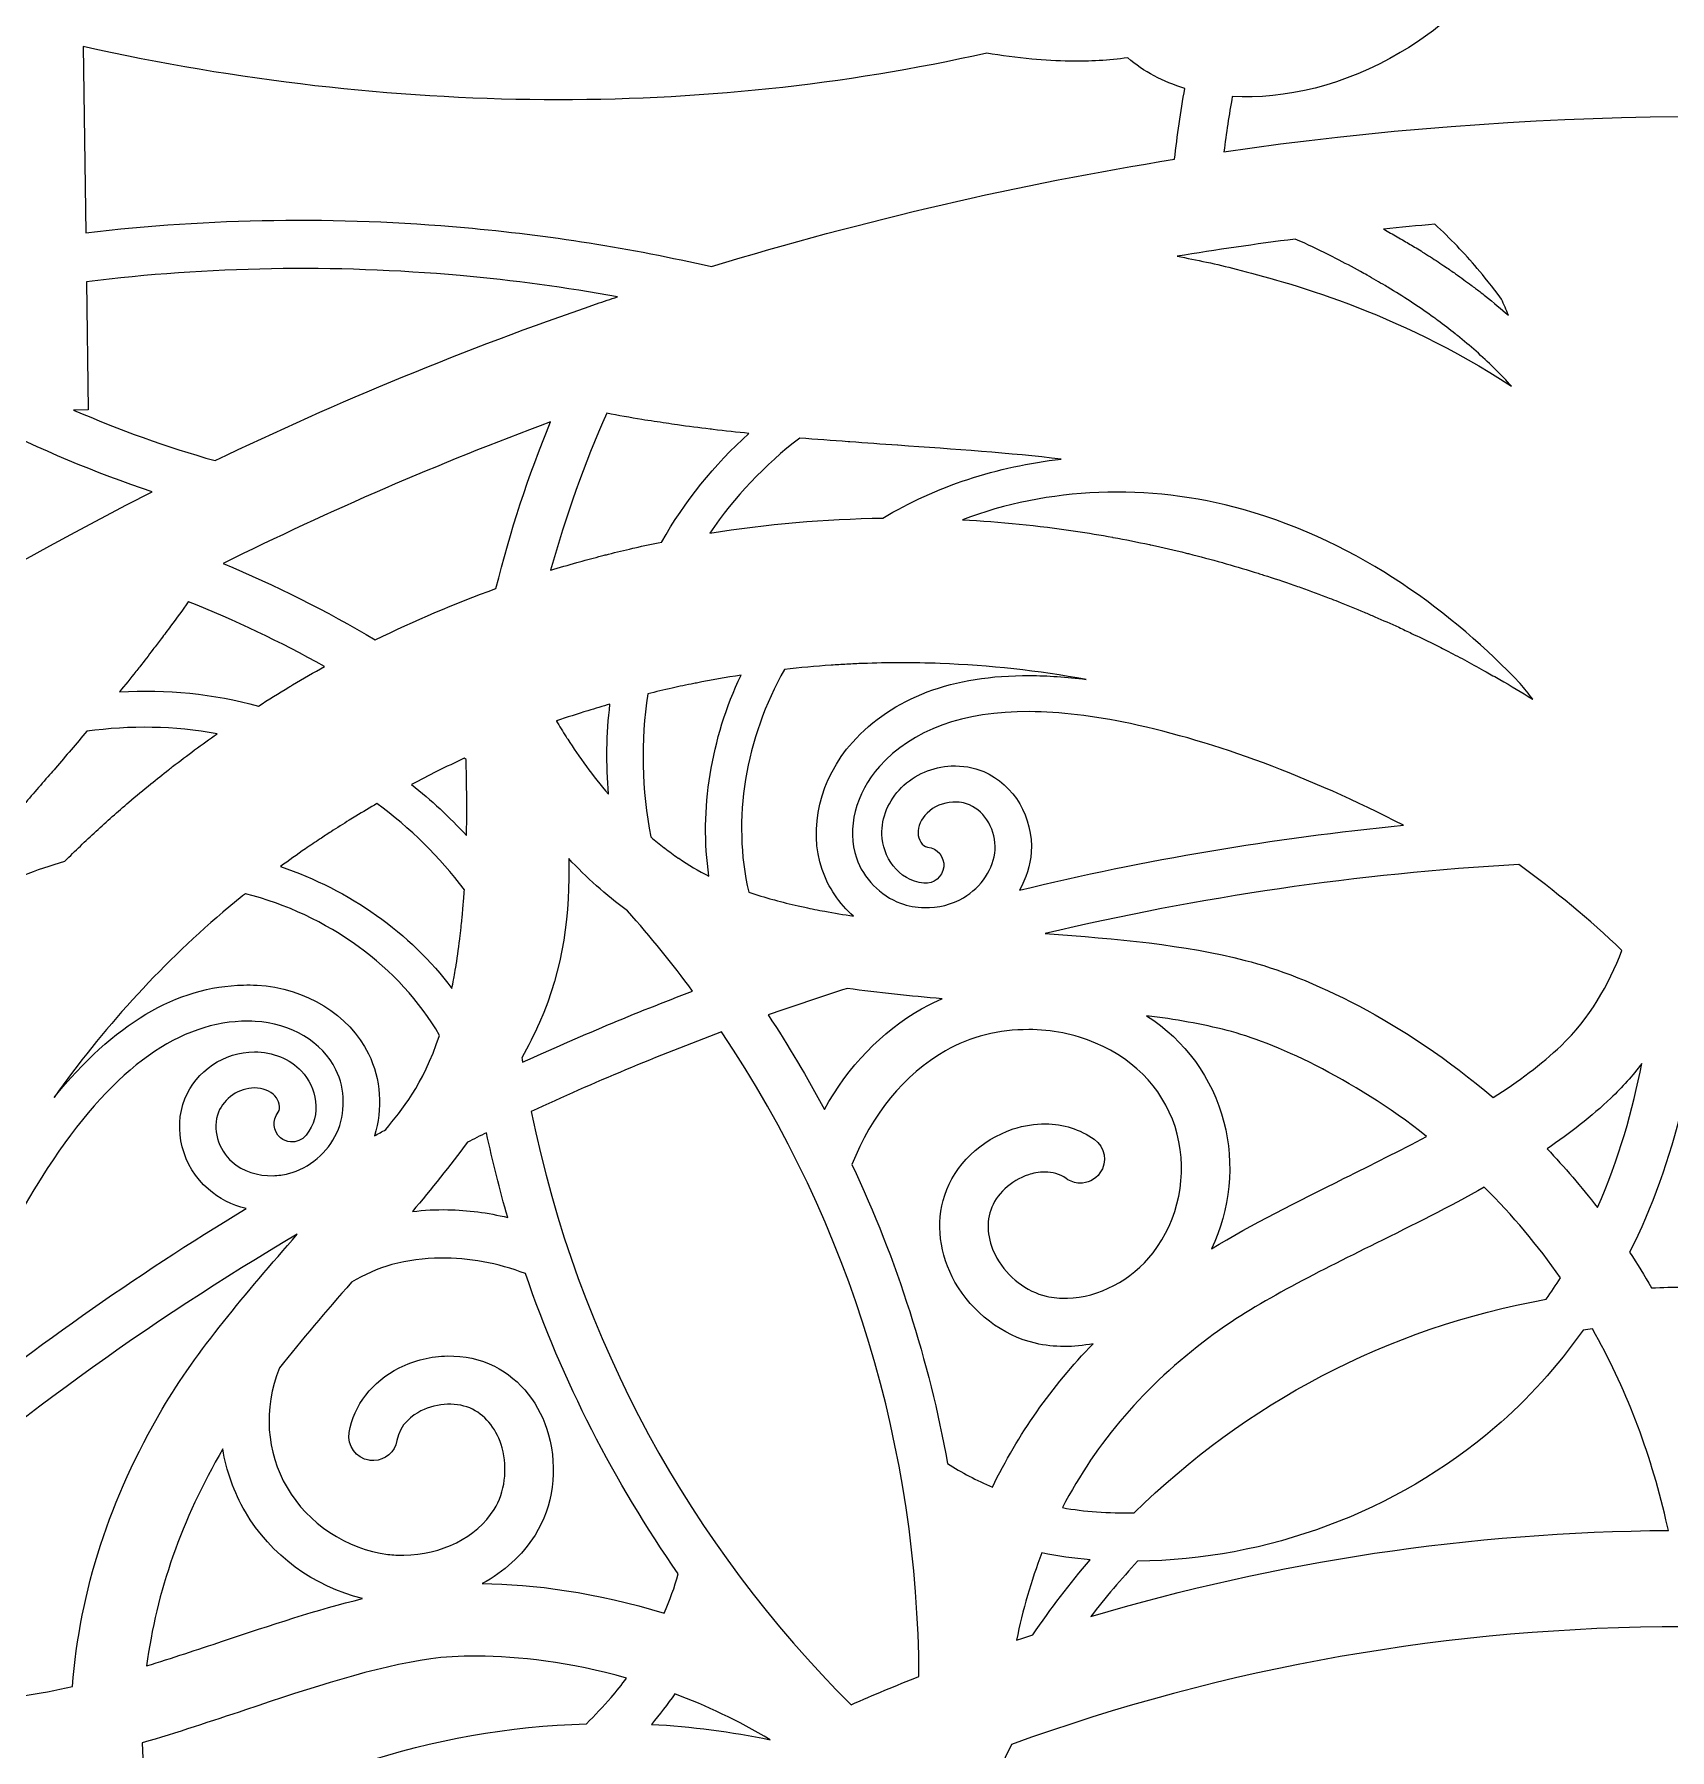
# Model space of a CAD drawing. Header units: millimetres. Extents: x -131 to 670, y -112 to 1620.
# Drawn here: x 387.1 to 476.7, y 1403.3 to 1497.3 of the extents above; entities that cross this region are included whole.
import ezdxf

# ---------------------------------------------------------------- set-up
doc = ezdxf.new("R2010")
doc.units = ezdxf.units.MM
doc.header["$MEASUREMENT"] = 0
doc.layers.add('Layer 3', color=7, linetype='Continuous')

msp = doc.modelspace()

# ---------------------------------------------------------------- linework, layer by layer
at = {"layer": 'Layer 3', "lineweight": 0}
for points, knots in [([(528.696, 1505.083), (528.696, 1505.083), (527.348, 1513.67), (527.348, 1513.67), (527.348, 1513.67), (527.357, 1513.672), (527.357, 1513.672), (527.357, 1513.672), (525.552, 1525.189), (525.552, 1525.189), (541.743, 1526.383), (557.71, 1524.739), (572.734, 1520.397), (572.734, 1520.397), (561.509, 1498.529), (561.509, 1498.529), (561.509, 1498.529), (560.932, 1498.811), (560.932, 1498.811), (560.932, 1498.811), (559.014, 1495.077), (559.014, 1495.077), (559.014, 1495.077), (559.592, 1494.794), (559.592, 1494.794), (559.592, 1494.794), (551.645, 1479.311), (551.645, 1479.311), (551.645, 1479.311), (551.068, 1479.594), (551.068, 1479.594), (551.068, 1479.594), (550.541, 1478.568), (550.541, 1478.568), (519.184, 1491.52), (485.445, 1495.677), (452.296, 1490.859), (452.424, 1491.871), (452.578, 1492.879), (452.754, 1493.884), (455.635, 1493.714), (458.911, 1494.496), (461.961, 1496.29), (467.12, 1499.325), (470.153, 1504.284), (469.586, 1508.594), (477.698, 1513.166), (486.498, 1516.894), (495.77, 1519.687), (495.77, 1519.687), (498.788, 1500.421), (498.788, 1500.421), (498.788, 1500.421), (528.696, 1505.083), (528.696, 1505.083)], [0, 0, 0, 0, 1, 1, 1, 2, 2, 2, 3, 3, 3, 4, 4, 4, 5, 5, 5, 6, 6, 6, 7, 7, 7, 8, 8, 8, 9, 9, 9, 10, 10, 10, 11, 11, 11, 12, 12, 12, 13, 13, 13, 14, 14, 14, 15, 15, 15, 16, 16, 16, 17, 17, 17, 18, 18, 18, 18]), ([(449.588, 1490.446), (441.064, 1489.08), (432.584, 1487.12), (424.199, 1484.56), (419.774, 1485.571), (415.253, 1486.292), (410.655, 1486.703), (403.655, 1487.327), (396.702, 1487.22), (389.881, 1486.417), (389.881, 1486.417), (389.747, 1496.62), (389.747, 1496.62), (406.711, 1492.851), (423.666, 1492.744), (439.287, 1496.263), (440.105, 1496.122), (440.928, 1496.009), (441.756, 1495.935), (442.455, 1495.873), (443.158, 1495.835), (443.862, 1495.822), (444.935, 1495.802), (445.989, 1495.868), (447.02, 1496.007), (447.893, 1495.25), (448.956, 1494.69), (450.149, 1494.332), (449.923, 1493.042), (449.737, 1491.746), (449.588, 1490.446)], [0, 0, 0, 0, 1, 1, 1, 2, 2, 2, 3, 3, 3, 4, 4, 4, 5, 5, 5, 6, 6, 6, 7, 7, 7, 8, 8, 8, 9, 9, 9, 10, 10, 10, 10]), ([(461.039, 1486.619), (461.978, 1486.713), (462.917, 1486.802), (463.858, 1486.882), (464.707, 1486.106), (465.486, 1485.299), (466.185, 1484.461), (466.531, 1484.048), (467.017, 1483.463), (467.52, 1482.783), (467.646, 1482.486), (467.775, 1482.191), (467.896, 1481.891), (467.498, 1482.245), (467.077, 1482.591), (466.647, 1482.933), (466.54, 1483.019), (466.434, 1483.104), (466.324, 1483.189), (466.17, 1483.308), (466.013, 1483.428), (465.854, 1483.546), (465.721, 1483.646), (465.586, 1483.745), (465.449, 1483.844), (465.301, 1483.952), (465.152, 1484.06), (465, 1484.166), (464.821, 1484.293), (464.638, 1484.417), (464.453, 1484.542), (464.316, 1484.635), (464.18, 1484.729), (464.04, 1484.82), (463.763, 1485.002), (463.481, 1485.183), (463.194, 1485.361), (463.075, 1485.436), (462.953, 1485.509), (462.831, 1485.583), (462.615, 1485.715), (462.397, 1485.846), (462.176, 1485.976), (462.048, 1486.05), (461.92, 1486.124), (461.79, 1486.198), (461.555, 1486.333), (461.316, 1486.467), (461.075, 1486.6), (461.063, 1486.606), (461.051, 1486.612), (461.039, 1486.619)], [0, 0, 0, 0, 1, 1, 1, 2, 2, 2, 3, 3, 3, 4, 4, 4, 5, 5, 5, 6, 6, 6, 7, 7, 7, 8, 8, 8, 9, 9, 9, 10, 10, 10, 11, 11, 11, 12, 12, 12, 13, 13, 13, 14, 14, 14, 15, 15, 15, 16, 16, 16, 17, 17, 17, 17]), ([(461.133, 1483.517), (461.235, 1483.456), (461.339, 1483.395), (461.44, 1483.333), (461.858, 1483.079), (462.266, 1482.823), (462.66, 1482.562), (462.668, 1482.557), (462.676, 1482.552), (462.684, 1482.546), (463.069, 1482.291), (463.44, 1482.032), (463.803, 1481.771), (463.879, 1481.716), (463.953, 1481.661), (464.028, 1481.606), (464.355, 1481.366), (464.672, 1481.124), (464.98, 1480.879), (465.02, 1480.848), (465.061, 1480.817), (465.1, 1480.785), (465.811, 1480.214), (466.471, 1479.627), (467.084, 1479.025), (467.123, 1478.986), (467.162, 1478.948), (467.201, 1478.909), (467.499, 1478.613), (467.787, 1478.314), (468.061, 1478.01), (468.062, 1478.01), (468.062, 1478.01), (468.062, 1478.01), (461.679, 1482.175), (455.656, 1483.729), (452.971, 1484.42), (451.894, 1484.697), (450.803, 1484.93), (449.729, 1485.13), (451.882, 1485.482), (454.042, 1485.795), (456.209, 1486.07), (456.381, 1485.994), (456.554, 1485.918), (456.724, 1485.839), (457.301, 1485.57), (457.872, 1485.294), (458.437, 1485.006), (458.438, 1485.005), (458.439, 1485.005), (458.44, 1485.004), (458.9, 1484.77), (459.344, 1484.532), (459.781, 1484.292), (459.904, 1484.224), (460.025, 1484.156), (460.146, 1484.088), (460.482, 1483.899), (460.811, 1483.709), (461.133, 1483.517)], [0, 0, 0, 0, 1, 1, 1, 2, 2, 2, 3, 3, 3, 4, 4, 4, 5, 5, 5, 6, 6, 6, 7, 7, 7, 8, 8, 8, 9, 9, 9, 10, 10, 10, 11, 11, 11, 12, 12, 12, 13, 13, 13, 14, 14, 14, 15, 15, 15, 16, 16, 16, 17, 17, 17, 18, 18, 18, 19, 19, 19, 20, 20, 20, 20]), ([(390.009, 1476.708), (390.009, 1476.708), (389.917, 1483.732), (389.917, 1483.732), (396.594, 1484.551), (403.454, 1484.689), (410.42, 1484.067), (413.338, 1483.807), (416.213, 1483.415), (419.042, 1482.904), (418.66, 1482.776), (418.278, 1482.649), (417.896, 1482.518), (410.701, 1480.048), (403.719, 1477.174), (396.97, 1473.922), (394.302, 1474.684), (391.711, 1475.613), (389.207, 1476.698), (389.207, 1476.698), (390.009, 1476.708), (390.009, 1476.708)], [0, 0, 0, 0, 1, 1, 1, 2, 2, 2, 3, 3, 3, 4, 4, 4, 5, 5, 5, 6, 6, 6, 7, 7, 7, 7]), ([(393.524, 1472.218), (363.271, 1456.876), (337.949, 1433.783), (319.846, 1404.96), (319.21, 1413.242), (317.032, 1421.158), (313.575, 1428.386), (314.704, 1430.789), (315.931, 1433.133), (317.243, 1435.42), (328.445, 1437.32), (339.302, 1442.105), (348.629, 1449.903), (358.069, 1457.796), (364.751, 1467.777), (368.584, 1478.614), (371.067, 1479.518), (373.594, 1480.326), (376.161, 1481.029), (381.414, 1477.298), (387.25, 1474.309), (393.524, 1472.218)], [0, 0, 0, 0, 1, 1, 1, 2, 2, 2, 3, 3, 3, 4, 4, 4, 5, 5, 5, 6, 6, 6, 7, 7, 7, 7]), ([(421.708, 1475.976), (421.914, 1475.946), (422.12, 1475.911), (422.327, 1475.882), (422.92, 1475.799), (423.517, 1475.724), (424.115, 1475.652), (424.171, 1475.646), (424.227, 1475.638), (424.283, 1475.631), (424.938, 1475.554), (425.594, 1475.483), (426.251, 1475.416), (424.346, 1473.694), (422.71, 1471.686), (421.465, 1469.464), (421.465, 1469.463), (421.465, 1469.463), (421.464, 1469.463), (420.97, 1469.363), (420.477, 1469.256), (419.985, 1469.143), (419.985, 1469.143), (419.872, 1469.117), (419.872, 1469.117), (419.428, 1469.015), (418.987, 1468.909), (418.546, 1468.798), (418.469, 1468.778), (418.391, 1468.759), (418.314, 1468.739), (417.912, 1468.636), (417.511, 1468.529), (417.111, 1468.418), (417.011, 1468.39), (416.912, 1468.364), (416.813, 1468.336), (416.332, 1468.201), (415.854, 1468.061), (415.377, 1467.915), (415.376, 1467.914), (415.374, 1467.914), (415.373, 1467.914), (416.195, 1470.876), (417.224, 1473.752), (418.447, 1476.525), (419.087, 1476.4), (419.733, 1476.284), (420.381, 1476.177), (420.821, 1476.105), (421.265, 1476.041), (421.708, 1475.976)], [0, 0, 0, 0, 1, 1, 1, 2, 2, 2, 3, 3, 3, 4, 4, 4, 5, 5, 5, 6, 6, 6, 7, 7, 7, 8, 8, 8, 9, 9, 9, 10, 10, 10, 11, 11, 11, 12, 12, 12, 13, 13, 13, 14, 14, 14, 15, 15, 15, 16, 16, 16, 17, 17, 17, 17]), ([(412.375, 1466.912), (410.121, 1466.097), (407.912, 1465.158), (405.758, 1464.096), (403.059, 1465.7), (400.27, 1467.095), (397.414, 1468.283), (403.26, 1471.187), (409.253, 1473.776), (415.365, 1476.042), (414.157, 1473.098), (413.155, 1470.048), (412.375, 1466.912)], [0, 0, 0, 0, 1, 1, 1, 2, 2, 2, 3, 3, 3, 4, 4, 4, 4]), ([(424.1, 1469.945), (424.1, 1469.945), (424.099, 1469.945), (424.099, 1469.945), (425.439, 1471.931), (427.121, 1473.697), (429.039, 1475.163), (429.922, 1475.09), (430.806, 1475.022), (431.688, 1474.958), (431.717, 1474.955), (431.747, 1474.953), (431.776, 1474.951), (432.654, 1474.888), (433.53, 1474.826), (434.403, 1474.765), (434.403, 1474.765), (434.405, 1474.765), (434.405, 1474.765), (437.532, 1474.55), (440.556, 1474.336), (443.378, 1474.007), (439.851, 1473.608), (436.493, 1472.514), (433.598, 1470.772), (430.397, 1470.728), (427.224, 1470.45), (424.1, 1469.945)], [0, 0, 0, 0, 1, 1, 1, 2, 2, 2, 3, 3, 3, 4, 4, 4, 5, 5, 5, 6, 6, 6, 7, 7, 7, 8, 8, 8, 9, 9, 9, 9]), ([(469.195, 1460.862), (468.614, 1461.224), (468.025, 1461.576), (467.432, 1461.92), (467.18, 1462.066), (466.923, 1462.203), (466.669, 1462.346), (466.316, 1462.544), (465.966, 1462.745), (465.608, 1462.937), (465.277, 1463.115), (464.94, 1463.284), (464.605, 1463.456), (464.323, 1463.602), (464.044, 1463.751), (463.76, 1463.892), (463.373, 1464.085), (462.981, 1464.267), (462.59, 1464.452), (462.355, 1464.563), (462.122, 1464.678), (461.886, 1464.787), (461.453, 1464.985), (461.015, 1465.174), (460.578, 1465.363), (460.382, 1465.448), (460.187, 1465.537), (459.99, 1465.62), (459.514, 1465.82), (459.034, 1466.01), (458.553, 1466.199), (458.392, 1466.263), (458.233, 1466.329), (458.073, 1466.391), (457.557, 1466.589), (457.038, 1466.777), (456.517, 1466.963), (456.389, 1467.008), (456.264, 1467.056), (456.136, 1467.101), (455.586, 1467.293), (455.03, 1467.475), (454.474, 1467.653), (454.376, 1467.685), (454.279, 1467.718), (454.181, 1467.748), (453.597, 1467.933), (453.008, 1468.106), (452.419, 1468.274), (452.349, 1468.293), (452.28, 1468.315), (452.209, 1468.335), (451.595, 1468.507), (450.979, 1468.669), (450.36, 1468.824), (450.313, 1468.835), (450.266, 1468.848), (450.219, 1468.859), (449.58, 1469.017), (448.938, 1469.165), (448.294, 1469.304), (448.268, 1469.309), (448.241, 1469.316), (448.215, 1469.322), (447.555, 1469.463), (446.892, 1469.594), (446.227, 1469.715), (446.216, 1469.717), (446.205, 1469.719), (446.194, 1469.721), (445.518, 1469.844), (444.84, 1469.956), (444.16, 1470.058), (444.16, 1470.058), (444.156, 1470.059), (444.156, 1470.059), (442.104, 1470.365), (440.034, 1470.574), (437.954, 1470.683), (437.954, 1470.683), (437.953, 1470.683), (437.953, 1470.683), (442.626, 1472.459), (448.11, 1472.711), (453.344, 1471.24), (459.851, 1469.409), (464.927, 1465.477), (468.546, 1461.709), (468.776, 1461.424), (469.005, 1461.137), (469.228, 1460.842), (469.217, 1460.849), (469.206, 1460.854), (469.195, 1460.862)], [0, 0, 0, 0, 1, 1, 1, 2, 2, 2, 3, 3, 3, 4, 4, 4, 5, 5, 5, 6, 6, 6, 7, 7, 7, 8, 8, 8, 9, 9, 9, 10, 10, 10, 11, 11, 11, 12, 12, 12, 13, 13, 13, 14, 14, 14, 15, 15, 15, 16, 16, 16, 17, 17, 17, 18, 18, 18, 19, 19, 19, 20, 20, 20, 21, 21, 21, 22, 22, 22, 23, 23, 23, 24, 24, 24, 25, 25, 25, 26, 26, 26, 27, 27, 27, 28, 28, 28, 29, 29, 29, 30, 30, 30, 31, 31, 31, 31]), ([(402.97, 1462.637), (402.97, 1462.637), (402.968, 1462.635), (402.968, 1462.635), (402.381, 1462.31), (401.8, 1461.972), (401.222, 1461.628), (401.154, 1461.587), (401.085, 1461.545), (401.017, 1461.503), (400.456, 1461.166), (399.9, 1460.821), (399.348, 1460.467), (399.348, 1460.467), (399.347, 1460.466), (399.347, 1460.466), (396.885, 1461.143), (394.303, 1461.396), (391.735, 1461.251), (392.034, 1461.62), (392.331, 1461.989), (392.625, 1462.36), (392.696, 1462.449), (392.766, 1462.539), (392.837, 1462.628), (393.082, 1462.939), (393.325, 1463.25), (393.565, 1463.563), (393.718, 1463.76), (393.867, 1463.96), (394.018, 1464.159), (394.19, 1464.387), (394.364, 1464.615), (394.534, 1464.845), (394.861, 1465.287), (395.184, 1465.732), (395.5, 1466.179), (395.502, 1466.183), (395.506, 1466.187), (395.509, 1466.192), (398.055, 1465.178), (400.547, 1463.992), (402.97, 1462.637)], [0, 0, 0, 0, 1, 1, 1, 2, 2, 2, 3, 3, 3, 4, 4, 4, 5, 5, 5, 6, 6, 6, 7, 7, 7, 8, 8, 8, 9, 9, 9, 10, 10, 10, 11, 11, 11, 12, 12, 12, 13, 13, 13, 14, 14, 14, 14]), ([(428.198, 1462.482), (429.047, 1462.576), (429.9, 1462.649), (430.755, 1462.708), (431.039, 1462.727), (431.323, 1462.748), (431.608, 1462.762), (431.907, 1462.778), (432.207, 1462.791), (432.506, 1462.802), (433.174, 1462.826), (433.843, 1462.845), (434.513, 1462.845), (435.25, 1462.845), (435.996, 1462.83), (436.731, 1462.802), (439.438, 1462.699), (442.115, 1462.4), (444.747, 1461.928), (443.663, 1462.066), (442.63, 1462.138), (441.65, 1462.143), (437.405, 1462.167), (434.146, 1460.944), (431.928, 1458.479), (430.145, 1456.497), (429.491, 1453.758), (430.264, 1451.501), (430.6, 1450.515), (431.203, 1449.641), (431.974, 1448.954), (431.443, 1449.032), (430.919, 1449.122), (430.401, 1449.217), (430.035, 1449.284), (429.675, 1449.36), (429.317, 1449.438), (429.192, 1449.465), (429.066, 1449.489), (428.943, 1449.517), (428.506, 1449.617), (428.075, 1449.724), (427.652, 1449.839), (427.652, 1449.839), (427.563, 1449.863), (427.563, 1449.863), (427.112, 1449.987), (426.669, 1450.12), (426.236, 1450.264), (426.236, 1450.264), (426.236, 1450.264), (426.236, 1450.264), (425.304, 1454.247), (426.067, 1458.705), (428.198, 1462.482)], [0, 0, 0, 0, 1, 1, 1, 2, 2, 2, 3, 3, 3, 4, 4, 4, 5, 5, 5, 6, 6, 6, 7, 7, 7, 8, 8, 8, 9, 9, 9, 10, 10, 10, 11, 11, 11, 12, 12, 12, 13, 13, 13, 14, 14, 14, 15, 15, 15, 16, 16, 16, 17, 17, 17, 18, 18, 18, 18]), ([(424.055, 1451.143), (424.055, 1451.144), (424.055, 1451.144), (424.054, 1451.144), (423.477, 1451.435), (422.924, 1451.764), (422.397, 1452.122), (422.39, 1452.127), (422.383, 1452.132), (422.376, 1452.136), (422.121, 1452.309), (421.873, 1452.49), (421.63, 1452.676), (421.617, 1452.685), (421.605, 1452.694), (421.593, 1452.704), (421.345, 1452.894), (421.103, 1453.091), (420.867, 1453.293), (420.867, 1453.293), (420.866, 1453.294), (420.866, 1453.294), (420.359, 1455.866), (420.307, 1458.539), (420.704, 1461.14), (421.145, 1461.25), (421.588, 1461.353), (422.033, 1461.453), (422.429, 1461.541), (422.827, 1461.626), (423.226, 1461.706), (423.272, 1461.715), (423.32, 1461.724), (423.366, 1461.733), (424.178, 1461.894), (424.995, 1462.038), (425.814, 1462.165), (425.814, 1462.165), (425.816, 1462.165), (425.816, 1462.165), (424.168, 1458.681), (423.52, 1454.788), (424.055, 1451.143)], [0, 0, 0, 0, 1, 1, 1, 2, 2, 2, 3, 3, 3, 4, 4, 4, 5, 5, 5, 6, 6, 6, 7, 7, 7, 8, 8, 8, 9, 9, 9, 10, 10, 10, 11, 11, 11, 12, 12, 12, 13, 13, 13, 14, 14, 14, 14]), ([(418.545, 1455.632), (418.545, 1455.633), (418.544, 1455.633), (418.544, 1455.634), (417.674, 1456.651), (416.93, 1457.69), (416.309, 1458.655), (416.281, 1458.698), (416.253, 1458.742), (416.226, 1458.785), (416.037, 1459.081), (415.859, 1459.372), (415.694, 1459.65), (415.694, 1459.651), (415.693, 1459.652), (415.692, 1459.653), (416.264, 1459.852), (416.841, 1460.034), (417.418, 1460.214), (417.82, 1460.338), (418.222, 1460.461), (418.626, 1460.578), (418.626, 1460.578), (418.627, 1460.578), (418.627, 1460.578), (418.436, 1458.937), (418.411, 1457.277), (418.545, 1455.632)], [0, 0, 0, 0, 1, 1, 1, 2, 2, 2, 3, 3, 3, 4, 4, 4, 5, 5, 5, 6, 6, 6, 7, 7, 7, 8, 8, 8, 9, 9, 9, 9]), ([(439.126, 1456.873), (438.563, 1457.114), (437.949, 1457.215), (437.343, 1457.185), (436.33, 1457.136), (435.334, 1456.724), (434.612, 1456.001), (433.9, 1455.289), (433.509, 1454.351), (433.539, 1453.427), (433.579, 1452.243), (434.4, 1450.906), (435.843, 1450.763), (436.386, 1450.71), (436.875, 1451.107), (436.928, 1451.652), (436.982, 1452.197), (436.585, 1452.683), (436.039, 1452.737), (435.757, 1452.765), (435.534, 1453.16), (435.523, 1453.493), (435.511, 1453.865), (435.694, 1454.278), (436.016, 1454.599), (436.382, 1454.966), (436.902, 1455.178), (437.427, 1455.205), (437.742, 1455.221), (438.059, 1455.171), (438.345, 1455.049), (439.214, 1454.678), (439.816, 1453.621), (439.745, 1452.591), (439.676, 1451.571), (438.996, 1450.539), (438.013, 1449.963), (437.375, 1449.589), (436.619, 1449.403), (435.871, 1449.417), (435.422, 1449.425), (434.976, 1449.505), (434.56, 1449.66), (433.451, 1450.072), (432.524, 1451.023), (432.141, 1452.143), (431.598, 1453.73), (432.094, 1455.696), (433.403, 1457.152), (435.224, 1459.176), (437.981, 1460.183), (441.634, 1460.165), (443.294, 1460.156), (445.14, 1459.937), (447.166, 1459.504), (451.889, 1458.496), (456.918, 1456.62), (462.138, 1453.934), (455.002, 1453.235), (447.972, 1452.044), (441.087, 1450.376), (441.447, 1451.024), (441.677, 1451.732), (441.725, 1452.457), (441.853, 1454.348), (440.784, 1456.163), (439.126, 1456.873)], [0, 0, 0, 0, 1, 1, 1, 2, 2, 2, 3, 3, 3, 4, 4, 4, 5, 5, 5, 6, 6, 6, 7, 7, 7, 8, 8, 8, 9, 9, 9, 10, 10, 10, 11, 11, 11, 12, 12, 12, 13, 13, 13, 14, 14, 14, 15, 15, 15, 16, 16, 16, 17, 17, 17, 18, 18, 18, 19, 19, 19, 20, 20, 20, 21, 21, 21, 22, 22, 22, 22]), ([(397.084, 1458.947), (397.083, 1458.946), (397.082, 1458.945), (397.081, 1458.944), (396.256, 1458.365), (395.442, 1457.766), (394.642, 1457.147), (394.568, 1457.09), (394.496, 1457.031), (394.422, 1456.973), (394.096, 1456.718), (393.77, 1456.463), (393.448, 1456.201), (393.043, 1455.873), (392.641, 1455.539), (392.243, 1455.2), (391.633, 1454.679), (391.034, 1454.147), (390.447, 1453.604), (389.866, 1453.07), (389.299, 1452.524), (388.741, 1451.971), (388.737, 1451.966), (388.733, 1451.963), (388.729, 1451.958), (385.648, 1451.099), (382.696, 1449.558), (380.077, 1447.463), (380.078, 1447.463), (380.078, 1447.463), (380.078, 1447.464), (381.461, 1449.24), (383.001, 1451.056), (384.612, 1452.918), (384.612, 1452.918), (384.688, 1453.006), (384.688, 1453.006), (385.209, 1453.608), (385.736, 1454.213), (386.268, 1454.824), (386.273, 1454.83), (386.278, 1454.836), (386.283, 1454.842), (386.821, 1455.46), (387.361, 1456.081), (387.9, 1456.704), (388.007, 1456.827), (388.113, 1456.95), (388.219, 1457.073), (388.795, 1457.74), (389.37, 1458.41), (389.939, 1459.084), (392.316, 1459.418), (394.741, 1459.379), (397.084, 1458.947)], [0, 0, 0, 0, 1, 1, 1, 2, 2, 2, 3, 3, 3, 4, 4, 4, 5, 5, 5, 6, 6, 6, 7, 7, 7, 8, 8, 8, 9, 9, 9, 10, 10, 10, 11, 11, 11, 12, 12, 12, 13, 13, 13, 14, 14, 14, 15, 15, 15, 16, 16, 16, 17, 17, 17, 18, 18, 18, 18]), ([(410.773, 1454.482), (410.773, 1454.377), (410.772, 1454.275), (410.771, 1454.171), (410.769, 1453.9), (410.766, 1453.63), (410.761, 1453.366), (409.836, 1454.382), (408.826, 1455.32), (407.748, 1456.171), (407.749, 1456.172), (407.75, 1456.172), (407.752, 1456.173), (408.216, 1456.418), (408.682, 1456.658), (409.151, 1456.892), (409.644, 1457.136), (410.139, 1457.377), (410.638, 1457.606), (410.672, 1457.581), (410.706, 1457.556), (410.738, 1457.531), (410.739, 1457.522), (410.739, 1457.514), (410.739, 1457.505), (410.75, 1457.097), (410.758, 1456.7), (410.764, 1456.309), (410.767, 1456.122), (410.768, 1455.941), (410.77, 1455.758), (410.772, 1455.566), (410.773, 1455.374), (410.774, 1455.185), (410.775, 1454.948), (410.775, 1454.713), (410.773, 1454.482)], [0, 0, 0, 0, 1, 1, 1, 2, 2, 2, 3, 3, 3, 4, 4, 4, 5, 5, 5, 6, 6, 6, 7, 7, 7, 8, 8, 8, 9, 9, 9, 10, 10, 10, 11, 11, 11, 12, 12, 12, 12]), ([(410.641, 1450.402), (410.63, 1450.233), (410.618, 1450.071), (410.606, 1449.907), (410.596, 1449.776), (410.587, 1449.644), (410.576, 1449.515), (410.563, 1449.349), (410.548, 1449.186), (410.533, 1449.025), (410.522, 1448.907), (410.511, 1448.791), (410.5, 1448.676), (410.484, 1448.513), (410.468, 1448.351), (410.45, 1448.193), (410.44, 1448.098), (410.429, 1448.006), (410.417, 1447.913), (410.351, 1447.337), (410.275, 1446.792), (410.192, 1446.28), (410.183, 1446.219), (410.173, 1446.156), (410.163, 1446.096), (410.136, 1445.934), (410.108, 1445.775), (410.079, 1445.619), (410.07, 1445.567), (410.06, 1445.516), (410.05, 1445.465), (410.02, 1445.302), (409.989, 1445.141), (409.957, 1444.985), (407.687, 1448.041), (404.335, 1450.394), (400.559, 1451.669), (401.01, 1452.001), (401.466, 1452.325), (401.926, 1452.643), (402.192, 1452.826), (402.462, 1453.005), (402.731, 1453.184), (402.931, 1453.317), (403.131, 1453.45), (403.332, 1453.581), (403.662, 1453.794), (403.995, 1454.005), (404.329, 1454.211), (404.45, 1454.287), (404.571, 1454.36), (404.694, 1454.434), (405.077, 1454.668), (405.462, 1454.9), (405.851, 1455.124), (405.851, 1455.124), (405.851, 1455.124), (405.851, 1455.124), (407.669, 1453.796), (409.291, 1452.197), (410.641, 1450.402)], [0, 0, 0, 0, 1, 1, 1, 2, 2, 2, 3, 3, 3, 4, 4, 4, 5, 5, 5, 6, 6, 6, 7, 7, 7, 8, 8, 8, 9, 9, 9, 10, 10, 10, 11, 11, 11, 12, 12, 12, 13, 13, 13, 14, 14, 14, 15, 15, 15, 16, 16, 16, 17, 17, 17, 18, 18, 18, 19, 19, 19, 20, 20, 20, 20]), ([(416.364, 1452.107), (417.32, 1451.091), (418.397, 1450.113), (419.593, 1449.24), (420.854, 1447.813), (422.049, 1446.348), (423.162, 1444.841), (420.009, 1443.646), (416.898, 1442.342), (413.832, 1440.938), (413.819, 1441.018), (413.811, 1441.1), (413.799, 1441.181), (414.147, 1441.822), (414.471, 1442.468), (414.762, 1443.122), (416.076, 1446.079), (416.453, 1449.217), (416.364, 1452.107)], [0, 0, 0, 0, 1, 1, 1, 2, 2, 2, 3, 3, 3, 4, 4, 4, 5, 5, 5, 6, 6, 6, 6]), ([(470.785, 1441.851), (469.703, 1440.827), (468.437, 1439.886), (467.061, 1439.001), (462.094, 1443.259), (456.927, 1445.638), (453.464, 1446.529), (450.127, 1447.387), (446.418, 1447.717), (442.494, 1447.996), (450.957, 1450), (459.639, 1451.276), (468.467, 1451.787), (470.439, 1450.345), (472.33, 1448.775), (474.121, 1447.077), (473.404, 1445.202), (472.35, 1443.334), (470.785, 1441.851)], [0, 0, 0, 0, 1, 1, 1, 2, 2, 2, 3, 3, 3, 4, 4, 4, 5, 5, 5, 6, 6, 6, 6]), ([(409.28, 1442.413), (408.357, 1439.632), (407.192, 1438.328), (406.338, 1437.251), (406.126, 1437.139), (405.918, 1437.02), (405.706, 1436.907), (406.174, 1438.378), (406.066, 1440.015), (405.383, 1441.407), (404.332, 1443.549), (401.934, 1445.024), (399.272, 1445.164), (399.026, 1445.177), (398.781, 1445.182), (398.537, 1445.177), (394.872, 1445.104), (391.387, 1443.029), (388.139, 1439.004), (390.783, 1442.745), (393.879, 1446.163), (397.394, 1449.162), (397.802, 1449.51), (398.218, 1449.847), (398.635, 1450.183), (403.13, 1449.03), (407.106, 1446.201), (409.28, 1442.413)], [0, 0, 0, 0, 1, 1, 1, 2, 2, 2, 3, 3, 3, 4, 4, 4, 5, 5, 5, 6, 6, 6, 7, 7, 7, 8, 8, 8, 9, 9, 9, 9]), ([(431.645, 1444.99), (433.353, 1444.744), (435.097, 1444.569), (436.848, 1444.426), (436.46, 1444.261), (436.081, 1444.077), (435.715, 1443.869), (433.51, 1442.617), (431.683, 1440.694), (430.387, 1438.35), (429.442, 1440.115), (428.415, 1441.848), (427.3, 1443.539), (428.74, 1444.046), (430.189, 1444.527), (431.645, 1444.99)], [0, 0, 0, 0, 1, 1, 1, 2, 2, 2, 3, 3, 3, 4, 4, 4, 5, 5, 5, 5]), ([(398.427, 1443.188), (398.673, 1443.198), (398.92, 1443.196), (399.168, 1443.183), (401.122, 1443.08), (402.863, 1442.039), (403.602, 1440.533), (404.123, 1439.471), (404.14, 1438.143), (403.646, 1437.067), (403.153, 1435.991), (402.135, 1435.138), (400.991, 1434.84), (400.715, 1434.768), (400.433, 1434.729), (400.152, 1434.723), (399.311, 1434.703), (398.485, 1434.969), (397.908, 1435.474), (397.13, 1436.152), (396.808, 1437.325), (397.159, 1438.201), (397.468, 1438.972), (398.295, 1439.531), (399.125, 1439.531), (399.579, 1439.531), (400.001, 1439.368), (400.255, 1439.098), (400.483, 1438.853), (400.604, 1438.417), (400.425, 1438.197), (400.077, 1437.773), (400.14, 1437.148), (400.564, 1436.801), (400.722, 1436.671), (400.91, 1436.598), (401.101, 1436.581), (401.418, 1436.553), (401.744, 1436.677), (401.96, 1436.94), (402.879, 1438.062), (402.514, 1439.587), (401.705, 1440.453), (401.073, 1441.127), (400.134, 1441.514), (399.127, 1441.515), (397.492, 1441.516), (395.926, 1440.457), (395.318, 1438.939), (394.647, 1437.264), (395.176, 1435.225), (396.603, 1433.979), (397.188, 1433.468), (397.905, 1433.113), (398.676, 1432.917), (392.568, 1429.23), (386.7, 1425.092), (381.105, 1420.529), (382.901, 1426.145), (385.137, 1431.048), (387.772, 1435.115), (391.155, 1440.33), (394.735, 1443.041), (398.427, 1443.188)], [0, 0, 0, 0, 1, 1, 1, 2, 2, 2, 3, 3, 3, 4, 4, 4, 5, 5, 5, 6, 6, 6, 7, 7, 7, 8, 8, 8, 9, 9, 9, 10, 10, 10, 11, 11, 11, 12, 12, 12, 13, 13, 13, 14, 14, 14, 15, 15, 15, 16, 16, 16, 17, 17, 17, 18, 18, 18, 19, 19, 19, 20, 20, 20, 21, 21, 21, 21]), ([(431.849, 1405.717), (423.093, 1414.438), (416.849, 1425.677), (414.312, 1438.246), (417.733, 1439.833), (421.213, 1441.285), (424.745, 1442.605), (431.911, 1431.965), (435.519, 1419.625), (435.572, 1407.273), (434.323, 1406.775), (433.08, 1406.26), (431.849, 1405.717)], [0, 0, 0, 0, 1, 1, 1, 2, 2, 2, 3, 3, 3, 4, 4, 4, 4]), ([(431.899, 1435.335), (432.944, 1438.036), (434.771, 1440.29), (437.022, 1441.569), (438.388, 1442.346), (439.984, 1442.737), (441.591, 1442.732), (442.84, 1442.729), (444.097, 1442.485), (445.257, 1441.997), (447.552, 1441.03), (449.142, 1439.253), (449.736, 1436.994), (450.316, 1434.787), (449.807, 1432.295), (448.407, 1430.492), (447.233, 1428.981), (445.423, 1428.052), (443.713, 1428.004), (443.319, 1427.993), (442.93, 1428.029), (442.555, 1428.115), (441.473, 1428.364), (440.437, 1429.162), (439.85, 1430.198), (439.358, 1431.068), (439.235, 1432.006), (439.505, 1432.838), (439.777, 1433.676), (440.608, 1434.453), (441.572, 1434.772), (441.799, 1434.847), (442.131, 1434.928), (442.5, 1434.923), (442.869, 1434.918), (443.276, 1434.827), (443.652, 1434.56), (443.876, 1434.401), (444.132, 1434.322), (444.386, 1434.316), (444.811, 1434.305), (445.233, 1434.499), (445.497, 1434.872), (445.92, 1435.467), (445.781, 1436.293), (445.185, 1436.717), (444.408, 1437.269), (443.484, 1437.557), (442.514, 1437.567), (441.932, 1437.573), (441.334, 1437.48), (440.741, 1437.284), (438.962, 1436.695), (437.525, 1435.305), (436.989, 1433.655), (436.487, 1432.109), (436.686, 1430.418), (437.548, 1428.894), (438.503, 1427.208), (440.152, 1425.953), (441.961, 1425.537), (442.475, 1425.418), (443.002, 1425.36), (443.531, 1425.357), (444.061, 1425.356), (444.594, 1425.409), (445.122, 1425.513), (442.848, 1423.162), (441.002, 1420.528), (439.601, 1417.65), (438.735, 1418.019), (437.909, 1418.449), (437.139, 1418.95), (436.118, 1424.57), (434.371, 1430.082), (431.899, 1435.335)], [0, 0, 0, 0, 1, 1, 1, 2, 2, 2, 3, 3, 3, 4, 4, 4, 5, 5, 5, 6, 6, 6, 7, 7, 7, 8, 8, 8, 9, 9, 9, 10, 10, 10, 11, 11, 11, 12, 12, 12, 13, 13, 13, 14, 14, 14, 15, 15, 15, 16, 16, 16, 17, 17, 17, 18, 18, 18, 19, 19, 19, 20, 20, 20, 21, 21, 21, 22, 22, 22, 23, 23, 23, 24, 24, 24, 25, 25, 25, 25]), ([(452.295, 1437.666), (451.654, 1440.105), (450.174, 1442.119), (448.058, 1443.494), (449.616, 1443.294), (451.1, 1443.039), (452.476, 1442.685), (455.005, 1442.035), (459.261, 1440.139), (463.413, 1436.88), (461.931, 1436.088), (460.402, 1435.329), (458.89, 1434.579), (456.312, 1433.301), (453.839, 1432.072), (451.618, 1430.711), (452.629, 1432.86), (452.897, 1435.375), (452.295, 1437.666)], [0, 0, 0, 0, 1, 1, 1, 2, 2, 2, 3, 3, 3, 4, 4, 4, 5, 5, 5, 6, 6, 6, 6]), ([(472.782, 1432.972), (471.892, 1434.122), (470.968, 1435.202), (470.018, 1436.196), (471.275, 1437.051), (472.456, 1437.967), (473.514, 1438.971), (474.146, 1439.569), (474.71, 1440.211), (475.216, 1440.88), (474.728, 1438.349), (473.961, 1435.642), (472.782, 1432.972)], [0, 0, 0, 0, 1, 1, 1, 2, 2, 2, 3, 3, 3, 4, 4, 4, 4]), ([(481.165, 1429.2), (481.037, 1428.968), (480.917, 1428.727), (480.792, 1428.491), (479.714, 1428.572), (478.625, 1428.614), (477.526, 1428.614), (476.931, 1428.614), (476.339, 1428.599), (475.75, 1428.574), (475.36, 1429.242), (474.96, 1429.895), (474.545, 1430.522), (475.766, 1432.975), (476.73, 1435.642), (477.416, 1438.495), (478.281, 1435.112), (479.541, 1431.994), (481.165, 1429.2)], [0, 0, 0, 0, 1, 1, 1, 2, 2, 2, 3, 3, 3, 4, 4, 4, 5, 5, 5, 6, 6, 6, 6]), ([(410.807, 1436.556), (411.156, 1436.73), (411.504, 1436.907), (411.855, 1437.078), (412.188, 1435.507), (412.58, 1433.958), (413.023, 1432.43), (411.93, 1432.696), (410.827, 1432.841), (409.736, 1432.859), (409.082, 1432.871), (408.432, 1432.837), (407.79, 1432.756), (408.838, 1434.005), (409.856, 1435.27), (410.807, 1436.556)], [0, 0, 0, 0, 1, 1, 1, 2, 2, 2, 3, 3, 3, 4, 4, 4, 5, 5, 5, 5]), ([(443.44, 1416.524), (445.296, 1420.103), (447.975, 1423.22), (451.475, 1425.842), (453.972, 1427.713), (457.217, 1429.321), (460.653, 1431.024), (462.637, 1432.007), (464.649, 1433.005), (466.576, 1434.086), (468.127, 1432.551), (469.52, 1430.896), (470.753, 1429.127), (470.504, 1428.73), (470.241, 1428.338), (469.969, 1427.949), (461.248, 1426.396), (453.43, 1422.203), (447.369, 1416.232), (446.68, 1416.228), (445.99, 1416.242), (445.301, 1416.291), (444.669, 1416.335), (444.05, 1416.418), (443.44, 1416.524)], [0, 0, 0, 0, 1, 1, 1, 2, 2, 2, 3, 3, 3, 4, 4, 4, 5, 5, 5, 6, 6, 6, 7, 7, 7, 8, 8, 8, 8]), ([(389.15, 1406.728), (387.314, 1406.301), (385.521, 1406.013), (383.821, 1405.972), (383.732, 1405.97), (383.642, 1405.969), (383.554, 1405.969), (381.416, 1405.969), (379.367, 1406.583), (377.556, 1407.428), (377.65, 1409.876), (377.894, 1412.296), (378.277, 1414.679), (385.523, 1421.072), (393.292, 1426.692), (401.478, 1431.509), (398.643, 1428.252), (395.983, 1425.155), (394.078, 1421.93), (391.198, 1417.057), (389.56, 1411.959), (389.15, 1406.728)], [0, 0, 0, 0, 1, 1, 1, 2, 2, 2, 3, 3, 3, 4, 4, 4, 5, 5, 5, 6, 6, 6, 7, 7, 7, 7]), ([(421.603, 1410.732), (417.867, 1411.898), (414.385, 1412.329), (411.624, 1412.358), (412.811, 1413.001), (413.82, 1413.905), (414.517, 1415.018), (415.501, 1416.591), (415.78, 1418.645), (415.263, 1420.513), (414.796, 1422.2), (413.741, 1423.536), (412.292, 1424.275), (411.519, 1424.669), (410.633, 1424.857), (409.731, 1424.842), (408.828, 1424.827), (407.91, 1424.608), (407.073, 1424.187), (405.585, 1423.439), (404.586, 1422.148), (404.332, 1420.644), (404.21, 1419.923), (404.695, 1419.241), (405.416, 1419.119), (405.505, 1419.104), (405.595, 1419.098), (405.683, 1419.101), (406.298, 1419.122), (406.834, 1419.573), (406.94, 1420.203), (407.094, 1421.112), (407.834, 1421.609), (408.261, 1421.824), (408.715, 1422.052), (409.226, 1422.175), (409.722, 1422.192), (410.218, 1422.208), (410.698, 1422.118), (411.09, 1421.918), (411.87, 1421.52), (412.446, 1420.771), (412.713, 1419.806), (413.031, 1418.659), (412.863, 1417.362), (412.274, 1416.421), (411.321, 1414.899), (409.37, 1413.935), (407.331, 1413.914), (407.04, 1413.911), (406.747, 1413.928), (406.454, 1413.965), (404.191, 1414.249), (402.069, 1415.651), (400.918, 1417.622), (399.764, 1419.598), (399.621, 1421.922), (400.497, 1424.183), (401.712, 1425.717), (403.056, 1427.277), (404.45, 1428.878), (405.148, 1429.302), (405.895, 1429.633), (406.672, 1429.848), (407.526, 1430.082), (408.425, 1430.202), (409.344, 1430.21), (410.877, 1430.225), (412.466, 1429.932), (413.997, 1429.353), (416.024, 1423.452), (418.859, 1417.924), (422.372, 1412.903), (422.172, 1412.169), (421.91, 1411.445), (421.603, 1410.732)], [0, 0, 0, 0, 1, 1, 1, 2, 2, 2, 3, 3, 3, 4, 4, 4, 5, 5, 5, 6, 6, 6, 7, 7, 7, 8, 8, 8, 9, 9, 9, 10, 10, 10, 11, 11, 11, 12, 12, 12, 13, 13, 13, 14, 14, 14, 15, 15, 15, 16, 16, 16, 17, 17, 17, 18, 18, 18, 19, 19, 19, 20, 20, 20, 21, 21, 21, 22, 22, 22, 23, 23, 23, 24, 24, 24, 25, 25, 25, 25]), ([(447.561, 1413.585), (454.69, 1413.665), (461.718, 1416.268), (467.155, 1420.914), (468.973, 1422.469), (470.58, 1424.265), (471.988, 1426.254), (472.16, 1426.278), (472.334, 1426.301), (472.507, 1426.322), (474.308, 1423.147), (475.659, 1419.657), (476.533, 1415.858), (476.533, 1415.858), (476.667, 1415.275), (476.667, 1415.275), (465.783, 1415.195), (455.143, 1413.584), (444.989, 1410.549), (445.797, 1411.603), (446.656, 1412.616), (447.561, 1413.585)], [0, 0, 0, 0, 1, 1, 1, 2, 2, 2, 3, 3, 3, 4, 4, 4, 5, 5, 5, 6, 6, 6, 7, 7, 7, 7]), ([(398.633, 1416.288), (400.008, 1413.932), (402.408, 1412.181), (405.061, 1411.538), (402.59, 1410.937), (400.039, 1410.091), (397.383, 1409.203), (396.003, 1408.742), (394.608, 1408.277), (393.219, 1407.847), (393.749, 1411.908), (395.143, 1415.877), (397.398, 1419.741), (397.587, 1418.541), (397.997, 1417.377), (398.633, 1416.288)], [0, 0, 0, 0, 1, 1, 1, 2, 2, 2, 3, 3, 3, 4, 4, 4, 5, 5, 5, 5]), ([(444.967, 1413.667), (443.841, 1412.36), (442.791, 1410.986), (441.825, 1409.549), (441.525, 1409.45), (441.224, 1409.355), (440.925, 1409.253), (441.253, 1410.922), (441.716, 1412.52), (442.313, 1414.044), (443.177, 1413.863), (444.063, 1413.738), (444.967, 1413.667)], [0, 0, 0, 0, 1, 1, 1, 2, 2, 2, 3, 3, 3, 4, 4, 4, 4]), ([(438.971, 1399.596), (439.462, 1400.946), (440.022, 1402.262), (440.646, 1403.542), (452.31, 1407.778), (464.747, 1409.994), (477.526, 1409.994), (489.795, 1409.994), (501.746, 1407.944), (513.004, 1404.031), (513.004, 1404.031), (510.67, 1399.484), (510.67, 1399.484), (510.67, 1399.484), (510.092, 1399.766), (510.092, 1399.766), (510.092, 1399.766), (508.756, 1397.164), (508.756, 1397.164), (498.742, 1400.469), (488.156, 1402.195), (477.304, 1402.195), (465.737, 1402.195), (454.471, 1400.241), (443.879, 1396.497), (442.307, 1397.644), (440.669, 1398.68), (438.971, 1399.596)], [0, 0, 0, 0, 1, 1, 1, 2, 2, 2, 3, 3, 3, 4, 4, 4, 5, 5, 5, 6, 6, 6, 7, 7, 7, 8, 8, 8, 9, 9, 9, 9]), ([(398.64, 1405.439), (402.277, 1406.654), (405.712, 1407.802), (408.802, 1408.236), (409.497, 1408.334), (410.363, 1408.391), (411.365, 1408.387), (413.568, 1408.376), (416.426, 1408.06), (419.542, 1407.182), (419.272, 1406.821), (418.993, 1406.465), (418.693, 1406.119), (418.258, 1405.618), (417.801, 1405.141), (417.332, 1404.674), (408.802, 1404.427), (400.7, 1401.707), (393.846, 1396.854), (393.305, 1399.137), (393.011, 1401.397), (392.976, 1403.631), (394.873, 1404.181), (396.769, 1404.813), (398.64, 1405.439)], [0, 0, 0, 0, 1, 1, 1, 2, 2, 2, 3, 3, 3, 4, 4, 4, 5, 5, 5, 6, 6, 6, 7, 7, 7, 8, 8, 8, 8]), ([(420.901, 1404.642), (421.358, 1405.186), (421.787, 1405.743), (422.18, 1406.318), (423.899, 1405.673), (425.661, 1404.847), (427.406, 1403.802), (425.277, 1404.243), (423.106, 1404.527), (420.901, 1404.642)], [0, 0, 0, 0, 1, 1, 1, 2, 2, 2, 3, 3, 3, 3])]:
    msp.add_open_spline(points, degree=3, knots=knots, dxfattribs=at)

doc.saveas('drawing.dxf')
